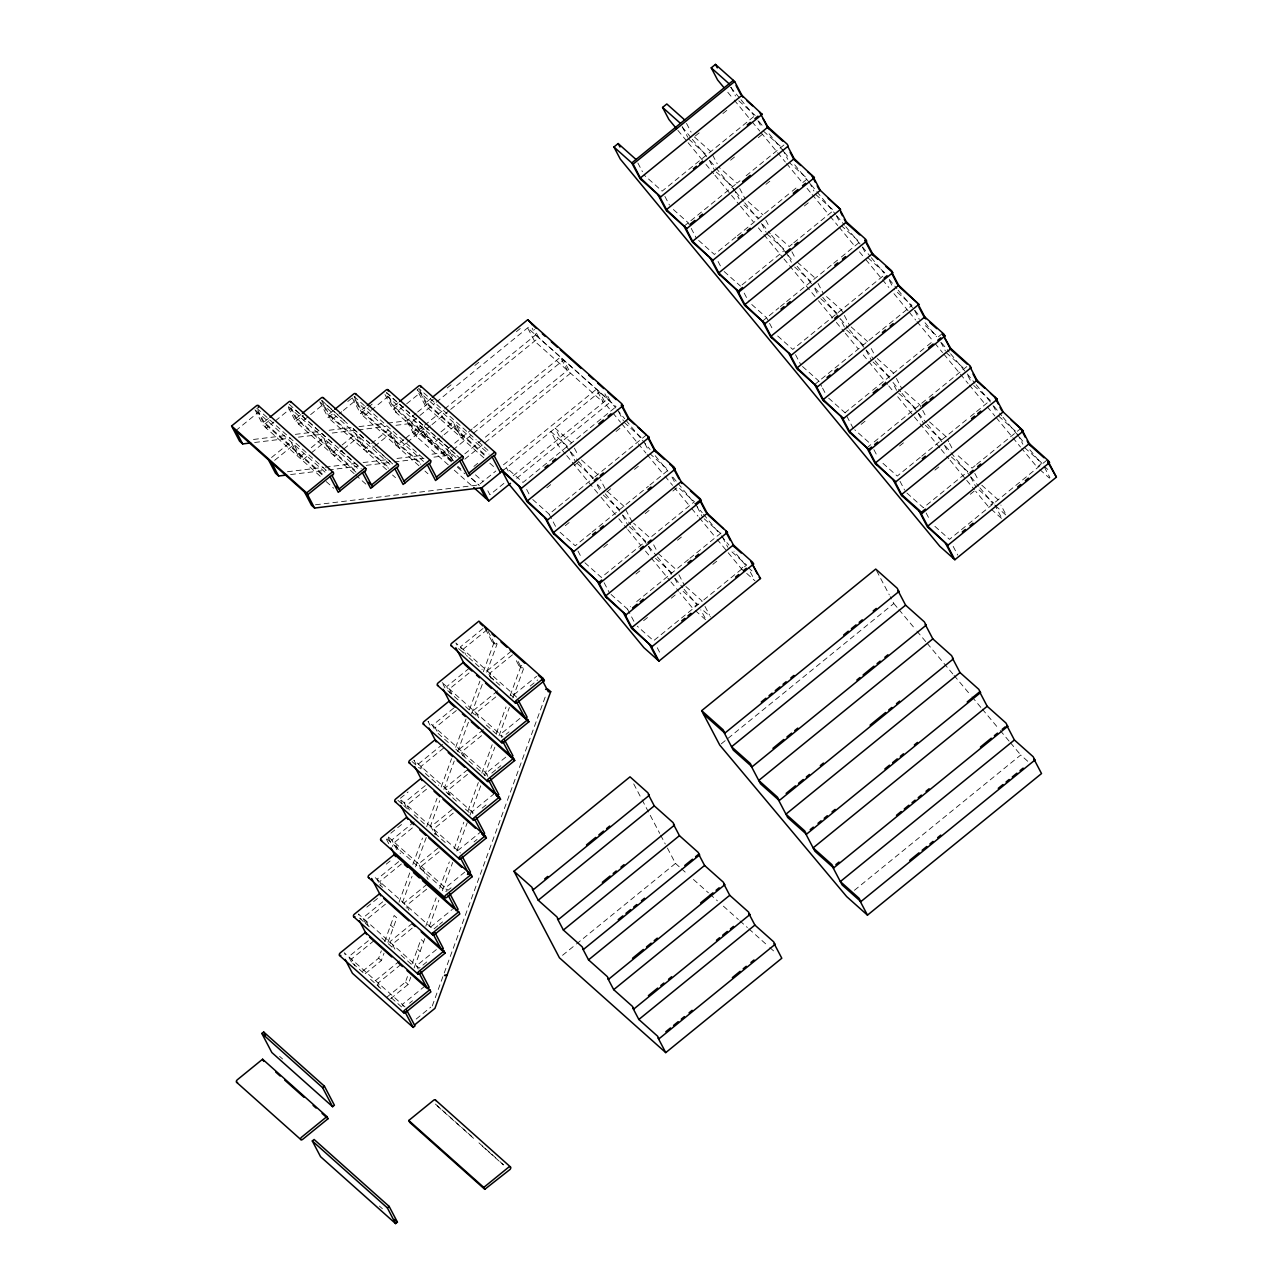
<?xml version="1.0" encoding="UTF-8"?>
<svg xmlns="http://www.w3.org/2000/svg" width="1288" height="1288" viewBox="0 0 1288 1288"><rect width="100%" height="100%" fill="white"/><g stroke="black" fill="none" stroke-linecap="round" stroke-linejoin="round"><path stroke-width="0.75" stroke-dasharray="5 3.75" d="M362.588 971.249L378.672 958.159L381.329 950.834M384.645 941.673L394.16 915.494L396.849 917.893L387.318 944.056M365.261 973.631L381.345 960.558L384.001 953.217M386.464 997.524L405.462 982.068L407.459 976.562M412.112 963.746L420.967 939.403L423.639 941.786M390.602 998.715L408.151 984.451L410.808 977.125M414.124 967.964L425.024 938.018M432.269 1005.96L442.895 976.642M399.006 902.276L410.067 872.04M412.836 864.473L422.512 838.021M426.666 826.687L437.034 798.335M441.172 787L451.557 758.648M455.694 747.314L466.063 718.978M469.524 709.527L479.893 681.175M483.354 671.724L494.415 641.488L492 641.537L485.334 628.85M402.371 902.775L412.047 876.323M415.509 866.872L426.57 836.637M430.031 827.186L439.707 800.734M443.861 789.383L454.229 761.047M457.691 751.596L468.751 721.361M471.521 713.794L482.581 683.574M486.719 672.223L497.104 643.887L494.415 641.488M425.797 926.169L436.181 897.833M439.627 888.382L449.319 861.93M454.149 848.695L463.825 822.243M467.979 810.893L478.347 782.557M481.809 773.106L492.177 744.754M496.331 733.419L506.007 706.967M510.161 695.633L521.221 665.397L518.806 665.429L516.311 660.68M429.178 926.668L438.854 900.215M442.315 890.765L452.684 862.429M456.838 851.078L467.206 822.742M469.975 815.175L481.036 784.939M484.481 775.489L494.866 747.153M499.003 735.818L509.372 707.466M512.833 698.016L523.894 667.78L521.221 665.397M444.231 972.971L545.951 694.957M235.72 430.675L258.083 412.482L266.342 428.212L273.893 422.061M268.451 418.439L264.024 422.045L324.061 475.578M320.213 476.238L263.203 425.426L270.995 419.099M275.407 420.838L290.508 408.538L298.768 424.267L322.95 404.609L331.193 420.323L341.771 411.725M300.877 414.495L296.449 418.101L356.486 471.633M354.136 473.63L295.644 421.482L303.421 415.155M271.526 457.53L290.911 441.768L299.17 457.481L305.208 452.571M333.318 410.55L328.891 414.156L387.414 466.353M274.666 460.315L294.034 444.553L302.294 460.267L309.844 454.133M386.561 469.685L328.07 417.537L334.365 412.434M347.776 401.518L352.252 397.879L424.171 462.006M355.214 396.141L354.313 396.881L362.314 412.128L420.854 464.324M343.284 410.502L355.375 400.665L363.635 416.394L369.672 411.468M311.261 447.661L323.352 437.823L331.596 453.537L340.66 446.163M695.23 136.045L699.851 132.294M722.922 113.521L727.543 109.77M365.744 406.622L361.316 410.212L421.353 463.744M311.358 452.893L326.476 440.609L334.735 456.338L342.286 450.188M418.986 465.757L360.511 413.593L366.79 408.489M368.288 407.266L372.747 403.627M371.186 410.244L387.801 396.72L396.06 412.45L405.124 405.076M342.173 444.94L355.778 433.879L364.037 449.609L370.075 444.682M398.169 402.677L393.742 406.284L453.779 459.816M343.799 448.965L358.901 436.664L367.161 452.394L373.198 447.483M451.428 461.812L392.937 409.665L399.216 404.545M483.853 457.868L425.362 405.72L417.119 389.99L418.922 388.525L476.206 439.852M753.689 116.677L662.145 191.139L644.274 175.216M406.638 403.836L420.242 392.776L428.501 408.505M371.588 443.458L388.203 429.934L396.463 445.664L404.013 439.514M430.788 398.588L426.183 402.339L486.22 455.871M374.711 446.244L391.327 432.72L399.586 448.449L405.639 443.539M416.088 413.271L406.799 420.822L386.899 423.237M417.634 412.015L433.332 399.232M447.178 387.978L451.798 384.227M474.87 365.454L479.49 361.703M516.408 331.66L521.028 327.909M730.586 160.195L735.207 156.444M758.278 137.671L762.899 133.92M395.996 425.298L409.938 423.607L418.455 416.668M419.888 415.493L434.684 403.466M436.23 402.21L531.847 324.431M405.527 438.29L420.645 426.006L428.888 441.72L434.941 436.809M448.288 464.855L413.77 434.072L423.028 426.537M424.557 425.281L443.088 410.212M444.634 408.956L535.679 334.896L532.202 328.279M407.153 442.299L423.768 428.791L432.027 444.505L442.605 435.908M430.45 425.829L416.893 436.857L409.938 423.607M431.995 424.573L449.093 410.663M450.655 409.391L538.803 337.698L534.456 329.406M684.041 226.237L735.512 184.377M739.988 180.739L736.929 183.218L719.058 167.295M746.122 175.748L785.583 143.644M440.979 431.883L453.07 422.061L461.329 437.775M444.102 434.684L456.194 424.847L464.453 440.577M765.941 184.345L770.562 180.594M472.165 428.968L442.766 452.877L428.824 454.567M473.71 427.697L560.441 357.162L567.396 370.413L483.483 438.677M452.99 449.898L563.581 359.948L570.536 373.198L464.855 459.156M464.823 453.843L481.921 439.933M735.834 237.008L714.389 254.461L698.016 239.858M737.38 235.768L790.623 192.459M792.152 191.204L796.741 187.468M802.875 182.477L807.463 178.742L789.608 162.819M473.92 466.417L478.46 462.73M804.372 205.983L808.993 202.232M315.447 504.783L478.717 484.948L495.848 471.006M503.479 464.807L596.408 389.218L603.364 402.468L534.568 341.127L527.613 327.877L616.067 406.75M502.223 471.166L599.532 392.003L606.487 405.269L611.575 411.419M742.049 284.873L783.41 251.224M792.233 244.044L789.174 246.539L772.8 231.937M793.762 242.804L832.064 211.651M503.898 483.386L489.907 494.753L486.429 488.136M513.22 475.787L607.598 399.038L603.251 390.747M516.681 478.315L610.721 401.824L606.374 393.532M614.521 407.99L522.976 482.453L506.458 467.721L508.197 471.038M546.804 487.798L551.425 484.046M574.496 465.274L579.117 461.523M616.034 431.48L620.655 427.729M762.416 321.211L778.902 307.8M780.431 306.56L785.02 302.825M786.549 301.569L832.145 264.491M833.674 263.251L839.808 258.26M841.338 257.02L859.724 242.064L841.853 226.124M555.531 526.341L549.107 514.121L593.527 477.977L577.153 463.374M594.943 476.834L646.415 434.958M565.239 525.713L569.86 521.962M606.777 491.936L611.398 488.168M634.469 469.396L639.09 465.644M882.779 276.212L792.764 349.434L776.39 334.832M590.548 533.312L575.237 545.774L558.847 531.171M592.077 532.073L648.395 486.252M649.925 485.013L668.311 470.056L650.44 454.133M483 628.496L460.331 646.93L463.036 652.082M487.186 629.655L463.02 649.329L465.709 654.465M603.669 547.368L608.29 543.6M645.208 513.574L649.828 509.823M672.899 491.05L677.52 487.299M814.66 384.532L911.968 305.369L894.097 289.446M469.331 668.182L446.662 686.617L450.076 693.089M468.993 673.028L449.351 689L451.895 693.862M511.304 651.164L487.138 670.839L491.646 679.404M512.479 654.787L489.81 673.221L493.417 680.08M453.65 708.126L432.494 725.337L434.201 728.573M456.338 710.525L435.183 727.72L438.58 734.208M635.95 574.013L640.571 570.262M677.488 540.219L682.109 536.468M497.651 690.851L473.469 710.509L476.013 715.371M853.268 428.469L845.009 412.74L871.058 391.568M872.588 390.312L925.831 347.003M927.36 345.748L931.965 342.012M942.317 333.592L938.083 337.037L923.206 323.755M495.783 696.921L476.141 712.908L478.701 717.754M442.509 744.4L418.326 764.058L420.886 768.92M443.668 748.022L421.015 766.457L423.559 771.319M513.944 694.731L536.597 676.297M530.221 686.053L537.772 679.919M633.905 621.315L627.481 609.079L630.54 606.6M636.674 601.609L674.719 570.664M688.388 559.539L676.136 569.505L658.265 553.582M689.917 558.3L723.373 531.075M483.467 729.572L459.301 749.23L462.698 755.718M400.375 798.254L408.119 791.959M861.141 424.348L865.761 420.596M481.615 735.641L461.973 751.629L464.533 756.491M425.314 785.583L404.158 802.794L406.718 807.64M426.489 789.206L406.847 805.177L409.391 810.039M519.917 718.43L500.275 734.418L501.966 737.654M643.614 620.687L648.218 616.936M671.306 598.163L675.91 594.412M712.844 564.369L717.464 560.618M505.975 734.337L508.985 731.89M467.802 769.532L445.133 787.966L448.53 794.438M390.844 833.191L401.695 824.384M866.905 447.838L871.139 444.408L854.749 429.79M874.198 441.913L927.44 398.588M928.986 397.348L968.447 365.245M467.447 774.378L447.805 790.349L450.365 795.211M414.173 821.841L391.81 840.034L396.913 849.758M412.369 827.878L394.482 842.433L400.439 853.767M505.749 757.151L486.107 773.138L487.798 776.374M717.062 539.253L741.212 568.523L745.446 565.078L733.999 551.216M703.779 599.918L746.67 565.029L730.296 550.427M491.807 773.074L496.331 769.387M497.844 768.147L500.871 765.7M452.12 809.476L430.965 826.687L435.215 834.785M899.571 445.986L904.192 442.235M386.239 864.151L390.876 860.368M453.279 813.098L433.637 829.07L437.051 835.558M398.717 861.624L377.03 879.253L380.427 885.741M401.389 864.006L379.702 881.636L382.262 886.498M494.592 793.424L471.939 811.859L473.63 815.095M482.163 808.107L488.216 803.181M437.984 848.164L418.6 863.942L422.85 872.04M366.822 907.138L377.658 898.332M920.244 457.369L897.253 476.061L880.879 461.458M921.773 456.129L968.882 417.795M970.428 416.539L975.016 412.804M976.545 411.564L990.327 400.343L972.472 384.42M439.176 851.77L421.289 866.325L428.083 879.285M382.761 901.793L362.862 917.974L366.259 924.462M385.45 904.176L365.534 920.373L368.094 925.235M481.937 830.921L457.755 850.579L459.462 853.831M474.048 841.917L477.059 839.454M934.927 470.136L939.548 466.385M427.069 884.26L403.836 903.146L406.38 908.008M426.65 889.171L406.509 905.545L409.069 910.407M368.336 940.723L348.694 956.71L352.155 963.295M374.035 940.659L351.366 959.093L354.828 965.678M464.791 872.073L445.406 887.835L447.113 891.071M451.074 887.802L448.079 890.217L387.334 836.057M412.627 923.19L389.668 941.882L392.212 946.744M975.096 465.644L972.038 468.14L955.664 453.537M976.626 464.404L1020.692 428.566M412.241 928.085L392.341 944.265L394.901 949.127M430.627 927.054L452.313 909.409M437.952 925.67L433.315 929.437L372.57 875.277M439.514 924.398L442.605 921.886M970.283 494.286L974.903 490.535M399.666 960.945L375.5 980.603L378.946 987.188M400.842 964.551L378.173 982.986L380.765 987.928M436.374 949.578L416.459 965.775L418.165 969.011M426.795 961.943L419.147 968.174L358.402 913.997L361.123 919.197M1046.806 460.219L949.498 539.366L933.124 524.763M721.296 743.836L893.808 603.509L890.201 596.618M424.959 986.061L402.291 1004.495L404.029 1007.796M409.504 1003.207L412.53 1000.744M416.185 1019.05L430.804 1007.152M562.534 955.31L574.915 945.247M576.461 943.975L675.476 863.427L666.202 845.765M854.443 890.282L1020.74 755.01L1028.162 761.643M253.494 439.45L287.337 435.328M295.306 434.362L319.199 431.464M329.148 430.256L351.061 427.584M359.014 426.618L384.903 423.478M254.622 442.476L290.46 438.113M298.43 437.147L322.322 434.249M332.272 433.042L356.164 430.144M358.161 429.902L386.046 426.505M287.449 471.746L323.304 467.399M325.284 467.158L355.15 463.519M363.119 462.553L389.008 459.414M396.962 458.448L420.854 455.55M290.589 474.548L326.428 470.184M328.408 469.943L358.273 466.32M366.243 465.354L392.132 462.199M394.128 461.957L423.994 458.335M433.943 457.127L445.889 455.662L450.124 452.233L453.601 458.85M492 641.537L494.673 643.919L497.104 643.887M518.806 665.429L521.479 667.828L523.894 667.78M738.845 100.834L755.219 115.437M763.478 131.151L781.349 147.09L787.773 159.326M815.723 194.472L833.594 210.411M867.967 257.793L885.838 273.716M946.342 352.751L964.213 368.69M694.425 136.963L710.799 151.565M688.71 139.072L706.565 155.011M998.586 416.072L1016.457 432.011L1022.881 444.231M716.321 172.061L732.695 186.663M1024.717 447.725L1042.588 463.664M748.151 201.604L763.043 214.887M1044.085 466.159L1049.575 471.054M743.933 205.05L758.825 218.316M1039.867 469.605L1049.462 478.17M767.068 234.046L784.939 249.985M797.433 262.269L815.288 278.192M794.68 267.035L811.07 281.637M826.526 296.578L841.418 309.861L849.678 325.574M820.81 298.687L837.184 313.29M851.159 326.911L867.549 341.513M863.314 344.959L845.443 329.02L839.937 318.538M877.289 358.563L893.663 373.166M873.055 362.009L889.428 376.611M904.9 391.552L919.793 404.818L926.217 417.054M915.559 408.264L897.688 392.341L893.099 383.599M929.534 421.884L945.907 436.487L948.66 441.72M925.299 425.314L941.689 439.916M951.43 456.982L967.803 471.585L923.383 507.714L905.512 491.791M673.383 209.525L688.275 222.792L696.534 238.522M981.778 485.19L998.152 499.792M979.041 489.955L993.934 503.238M995.447 505.733L1006.411 515.522L1000.905 505.041M991.213 509.179L1002.177 518.967L994.851 504.993M724.146 271.51L740.519 286.113M751.757 304.499L766.634 317.766L773.058 330.002M802.505 366.484L818.894 381.087L821.647 386.336M828.635 398.137L845.009 412.74M535.679 334.896L610.721 401.824L615.809 407.974M624.31 422.464L642.181 438.403M679.533 488.442L694.425 501.724L650.005 537.853L633.632 523.25M704.182 518.774L720.556 533.377L727.897 547.352M748.183 567.525L753.673 572.419M741.212 568.523L745.333 572.194M746.702 573.418L754.929 580.759M571.631 442.879L555.112 428.147L562.067 441.398L569.699 450.639M567.412 446.324L550.878 431.593L557.833 444.843L565.464 454.084M581.387 459.929L597.761 474.531M603.267 495.027L619.657 509.646M629.397 526.695L645.771 541.298L601.351 577.427L583.48 561.504M655.528 558.348L671.901 572.951M685.876 586.571L702.25 601.174L653.596 640.748L637.222 626.145M683.139 591.337L698.016 604.603M703.651 610.77L710.509 616.888M695.311 610.544L706.275 620.333L700.769 609.852M477.703 441.188L489.714 451.895M417.119 389.99L489.021 454.117M484.208 455.099L427.181 404.239L419.18 388.992M532.733 499.503L549.107 514.121M489.826 463.197L494.302 467.19M386.497 392.454L443.523 443.314M445.02 444.65L457.031 455.356M422.77 425.056L386.738 392.937L394.756 408.183L453.279 460.38M424.267 426.392L460.283 458.512M611.092 594.476L627.481 609.079M456.033 457.498L384.677 393.935L392.937 409.665M475.481 474.837L482.952 481.503M451.025 460.09L421.128 433.412L414.156 420.162M471.971 478.75L479.442 485.415M451.798 460.943L406.799 420.822L413.77 434.072M457.787 466.272L460.782 468.945M471.247 478.283L478.717 484.948M457.385 467.142L464.855 473.791M454.278 470.201L472.229 486.204M354.055 396.398L424.847 459.784M424.959 471.07L427.938 473.743M321.63 400.343L326.138 404.352M327.635 405.688L347.148 423.092M353.154 428.453L371.153 444.505M372.667 445.841L378.672 451.203M380.169 452.539L392.18 463.245M329.39 407.507L321.887 400.81L329.889 416.072L388.429 468.252M330.887 408.843L347.39 423.575M353.395 428.92L369.914 443.652M375.919 448.997L395.432 466.401M320.857 402.742L391.729 465.95M392.534 475.014L395.513 477.671M289.204 404.287L361.236 468.526M295.451 410.115L334.478 444.907M340.483 450.269L359.996 467.657M288.432 406.686L357.806 468.558M355.987 472.197L297.447 420.001L290.331 406.428M355.617 474.966L366.066 484.272M256.763 408.216L327.555 471.601M255.99 410.631L326.878 473.823M322.064 474.805L265.022 423.945L257.89 410.373M326.17 481.567L333.64 488.216M516.617 697.114L455.871 642.954L459.365 649.619M459.977 649.716L467.383 656.317M468.864 657.637L482.211 669.535M489.617 676.136L499.986 685.377M510.354 694.635L513.316 697.275M675.476 863.427L679.967 867.436M681.465 868.772L687.454 874.117M693.443 879.463L708.416 892.809M709.913 894.146L717.4 900.827M723.389 906.156L738.378 919.519M739.876 920.84L747.362 927.521M748.859 928.857L768.324 946.213M769.822 947.549L775.811 952.895M442.203 682.624L502.948 736.8M447.789 690.706L458.174 699.964M465.58 706.565L474.467 714.486M486.317 725.064L496.685 734.305M487.299 774.201L428.035 721.361L430.756 726.545M438.065 733.403L448.449 742.645M455.855 749.246L475.111 766.424M476.592 767.745L485.479 775.682M473.131 812.921L413.867 760.081L417.505 767.004M412.047 761.546L419.453 768.163M425.378 773.444L438.725 785.342M446.131 791.943L456.499 801.184M465.387 809.122L471.311 814.402M401.18 800.122L460.444 852.978M397.879 800.283L402.323 804.243M403.804 805.564L408.248 809.524M414.173 814.805L426.038 825.383M434.925 833.304L446.775 843.881M387.012 838.842L446.276 891.699M379.638 884.679L382.6 887.319M390.618 925.17L393.307 927.569M417.425 949.063L420.097 951.478M359.545 918.119L363.989 922.079M365.47 923.399L371.395 928.68M381.763 937.938L393.629 948.499M401.035 955.1L411.403 964.358M378.672 958.159L381.345 960.558M405.462 982.068L408.151 984.451M404.979 1006.894L344.218 952.718L346.955 957.918M352.783 963.44L364.633 974.018M370.558 979.299L382.423 989.876M391.311 997.798L403.16 1008.359M435.425 1104.074L453.424 1120.125M454.922 1121.462L472.938 1137.529M478.943 1142.875L498.456 1160.279M499.953 1161.615L504.461 1165.64M437.163 1105.877L476.19 1140.685M482.195 1146.03L503.206 1164.771M279.593 1056.337L282.555 1058.977M379.397 1206.067L382.407 1208.74M893.808 603.509L897.655 608.097M898.944 609.626L915.607 629.526M916.895 631.056L925.863 641.762M927.151 643.292L952.798 673.914M954.07 675.443L970.733 695.327M972.021 696.856L981.005 707.579M982.277 709.108L998.941 729.008M1000.229 730.538L1009.212 741.244M1010.484 742.774L1020.74 755.01M730.747 87.31L739.698 98.162M740.97 99.707L753.754 115.195M758.874 121.394L762.705 126.047M769.097 133.791L783.152 150.825M784.44 152.37L788.272 157.023M794.664 164.767L809.991 183.347M811.279 184.892L835.558 214.323M836.846 215.885L844.509 225.175M845.781 226.72L870.076 256.151M871.348 257.697L884.132 273.185M889.251 279.383L896.915 288.673M898.187 290.235L913.53 308.814M914.802 310.36L919.922 316.558M925.042 322.757L936.537 336.699M941.657 342.898L949.32 352.188M950.592 353.733L974.887 383.164M976.159 384.709L992.774 404.851M994.062 406.396L1001.726 415.702M1002.998 417.248L1018.341 435.827M1019.613 437.373L1023.461 442.026M1029.853 449.77L1041.348 463.712L1037.114 467.158L1021.787 448.562M727.801 92.301L732.904 98.5M734.192 100.045L750.807 120.187M752.079 121.732L759.759 131.038M761.031 132.583L776.374 151.163M777.646 152.708L785.31 162.014M786.598 163.56L801.925 182.139M807.045 188.338L810.876 192.991M812.164 194.536L828.78 214.677M830.052 216.223L837.715 225.513M839.003 227.058L854.33 245.654M859.45 251.852L864.57 258.051M865.842 259.596L881.185 278.176M882.457 279.738L888.849 287.482M893.969 293.664L908.024 310.714M909.296 312.26L915.688 320.004M916.976 321.549L933.591 341.69M934.863 343.236L942.526 352.526M943.814 354.087L959.141 372.667M960.429 374.212L968.093 383.518M969.381 385.064L985.996 405.189M987.268 406.75L994.932 416.04M996.22 417.586L1011.547 436.181M1012.835 437.727L1020.499 447.017M682.093 126.884L691.044 137.736M692.316 139.281L708.931 159.422M710.219 160.968L734.498 190.399M735.786 191.944L743.45 201.234M744.722 202.796L757.505 218.284M762.625 224.482L770.288 233.772M771.576 235.318L786.904 253.913M788.192 255.459L792.023 260.096M797.127 266.294L813.742 286.435M815.03 287.981L821.422 295.725M822.694 297.27L839.309 317.412M840.597 318.957L848.261 328.263M849.533 329.809L873.828 359.239M875.099 360.785L891.715 380.926M893.003 382.472L900.666 391.761M901.938 393.307L917.281 411.902M918.553 413.448L926.233 422.738M927.505 424.299L944.12 444.424M945.408 445.97L969.687 475.401M970.959 476.963L978.639 486.252M979.91 487.798L992.694 503.286L988.46 506.731L975.676 491.243M677.858 130.33L686.81 141.181M688.098 142.727L704.713 162.868M705.985 164.413L713.649 173.703M714.937 175.249L730.264 193.844M731.552 195.39L739.215 204.679M740.503 206.225L753.271 221.729M758.391 227.912L782.669 257.342M783.957 258.904L817.188 299.17M818.46 300.716L835.075 320.857M836.363 322.403L844.026 331.692M845.314 333.254L858.098 348.742M863.202 354.925L887.48 384.355M888.768 385.917L892.6 390.554M897.72 396.752L939.886 447.87M941.174 449.415L948.837 458.705M950.125 460.267L965.453 478.846M966.741 480.392L974.404 489.698M617.081 409.52L624.696 418.761M625.968 420.307L641.231 438.789M642.487 440.319L650.118 449.56M655.206 455.727L667.909 471.134M672.996 477.285L676.812 481.905M678.084 483.451L693.33 501.934M694.602 503.479L702.234 512.721M703.506 514.25L720.024 534.279M721.296 535.824L728.928 545.066M612.846 412.965L620.478 422.206M621.734 423.752L636.996 442.235M638.268 443.764L645.884 453.006M647.156 454.551L663.69 474.58M664.962 476.109L672.577 485.351M673.849 486.896L690.368 506.909M691.64 508.454L697.999 516.15M699.271 517.696L715.79 537.724M570.97 452.185L577.314 459.88M578.586 461.426L592.577 478.363M597.648 484.529L604.008 492.225M605.279 493.771L621.798 513.783M623.07 515.329L630.701 524.57M631.973 526.116L656.123 555.37M657.395 556.915L673.914 576.944M675.186 578.473L682.817 587.714M684.073 589.26L696.792 604.652L692.558 608.097L679.855 592.705M566.736 455.614L599.773 495.671M601.045 497.2L617.564 517.229M618.836 518.774L626.467 528.016M627.739 529.545L640.442 544.953M645.529 551.119L669.68 580.373M670.951 581.918L678.583 591.16M1044.423 467.158L1049.913 477.639M993.08 405.591L996.751 412.579M967.884 375.677L970.637 380.926M940.836 342.27L945.424 351.012M914.721 310.617L919.31 319.36M889.509 280.704L892.262 285.952M862.477 247.296L866.132 254.283M974.791 473.388L978.461 480.376M836.347 215.643L840.018 222.631M970.556 476.818L976.063 487.299M949.578 443.475L952.331 448.707M809.299 182.236L813.887 190.978M944.426 445.165L948.097 452.152M918.312 413.512L923.818 423.994M896.416 378.414L901.922 388.896M757.972 120.67L761.643 127.657M871.203 348.501L875.792 357.243M730.94 87.262L735.529 96.004M866.067 350.191L871.574 360.672M818.041 283.441L823.547 293.922M953.168 546.37L957.757 555.096M814.741 288.625L817.478 293.873M791.927 251.772L795.598 258.775M926.136 512.962L929.807 519.95M785.857 251.724L791.363 262.205M765.797 220.119L769.467 227.107M900.006 481.293L904.595 490.036M761.562 223.565L766.151 232.307M739.682 188.467L745.189 198.948M873.892 449.641L877.563 456.628M733.613 188.418L739.119 198.899M712.634 155.059L717.223 163.801M709.318 160.243L714.824 170.724M686.52 123.407L691.093 132.133M822.565 388.074L826.22 395.062M682.286 126.852L687.792 137.333M795.517 354.667L801.023 365.148M744.19 293.101L748.779 301.843M718.06 261.448L720.813 266.68M876.645 570.793L889.3 594.895M664.898 196.388L669.486 205.114M637.866 162.98L642.438 171.723M750.341 572.017L754.011 579.004M697.178 506.957L702.685 517.438M671.982 477.043L674.735 482.292M644.934 443.652L648.605 450.639M618.804 411.983L623.392 420.725M705.003 606.407L709.591 615.149M678.889 574.754L684.379 585.235M674.654 578.199L678.325 585.187M653.676 544.84L656.429 550.089M648.524 546.531L652.195 553.518M632.134 521.914L623.891 506.2L606.02 490.261L600.514 479.78M622.41 514.878L627.916 525.359M597.197 484.964L599.95 490.213M574.384 448.127L578.054 455.115M570.165 451.557L575.656 462.054M657.266 647.735L660.937 654.723M604.104 582.675L609.61 593.156M577.974 551.006L581.645 558.01M526.647 489.44L529.4 494.689M633.728 783.909L641.15 798.045M642.084 799.816L659.714 833.384M660.631 835.155L665.268 843.994M447 449.448L453.086 461.04M518.146 661.485L521.479 667.828M488.023 631.249L494.673 643.919M352.252 397.879L360.511 413.593M319.81 401.808L328.07 417.537M443.104 684.363L444.924 687.824M288.303 407.507L295.644 421.482M254.96 409.697L263.203 425.426M400.6 800.54L402.42 804.002M388.252 837.78L392.792 846.458M386.432 839.261L389.169 844.461"/><path stroke-width="1.5" d="M520.336 487.572L521.431 488.313L501.225 469.251M546.466 519.225L547.561 519.966L527.339 500.919L628.882 418.326L649.088 437.373L648.009 436.632M573.675 551.634L553.47 532.572L655.012 449.979L674.123 467.158L675.218 469.041L573.675 551.634L572.596 550.878M521.431 488.313L622.973 405.72L621.879 403.836L527.71 319.746L432.333 397.332M599.806 583.287L579.6 564.225L681.127 481.632L700.253 498.81L701.332 500.694L599.806 583.287L598.711 582.546L601.786 580.035M659.504 196.259L660.615 196.887L640.394 177.937L741.92 95.344L762.142 114.294L761.047 113.666M624.841 614.199L625.936 614.827L605.714 595.877L707.257 513.284L727.479 532.234L726.368 531.606M686.713 228.652L666.508 209.59L768.051 126.997L787.177 144.175L788.256 146.059L686.713 228.652L685.635 227.912M652.05 646.592L631.845 627.546L733.371 544.953L752.498 562.131L753.593 563.999L652.05 646.592L650.955 645.851M711.749 259.564L712.844 260.305L692.638 241.258L794.181 158.666L814.402 177.615L813.292 176.971M762.126 114.407L660.599 197M737.879 291.233L738.958 291.974L718.752 272.911L820.295 190.318L813.034 176.504L807.576 171.626M727.462 532.346L625.92 614.94M765.088 323.626L744.883 304.564L846.425 221.971L865.536 239.149L866.631 241.033L765.088 323.626L763.993 322.886M814.386 177.712L712.844 260.305M791.218 355.279L771.013 336.232L872.54 253.639L891.666 270.802L892.745 272.686L791.218 355.279L790.124 354.538M738.958 291.974L840.5 209.381L820.295 190.318M816.254 386.207L817.349 386.835L797.127 367.885L898.67 285.292L891.409 271.478L885.935 266.6M843.463 418.6L823.257 399.538L924.784 316.945L943.911 334.123L944.99 336.007L843.463 418.6L842.368 417.859M869.577 450.253L849.372 431.206L950.914 348.613L970.041 365.776L971.12 367.66L869.577 450.253L868.498 449.512L871.574 447.017M817.333 386.947L918.875 304.354L898.67 285.292M894.613 481.165L895.707 481.921L875.502 462.859L977.045 380.266L997.25 399.312L996.155 398.572M925.364 509.082L920.743 512.833L921.612 513.558L920.163 511.046L901.616 494.512L1003.159 411.918L995.898 398.105L990.44 393.226M947.952 545.226L927.746 526.164L1029.289 443.571L1048.4 460.75L1049.495 462.634L947.952 545.226L946.857 544.486M921.822 513.574L1023.364 430.981L1003.159 411.918M545.597 689.338L548.028 689.289L550.701 691.688L434.941 1008.359L414.478 1025.006M250.645 442.959L242.675 443.925L239.552 441.14L231.599 425.974L256.682 405.575A2.029 1.336 -48.3 0 1 258.212 407.604M269.933 417.231L289.108 401.631A2.029 1.336 -48.3 0 1 291.072 402.5M1048.158 461.41L1056.401 477.14L954.875 559.733L939.805 546.305L620.269 159.068L613.925 146.993L618.159 143.548L636.031 159.487M676.586 128.784L668.923 119.494L662.579 107.419L666.814 103.974L684.685 119.913M723.969 87.665L717.577 79.92L711.234 67.845L715.468 64.4L734.675 81.53L742.935 97.26M302.358 413.303L321.533 397.702A2.029 1.336 -48.3 0 1 323.497 398.556M733.339 80.339L631.796 162.932L640.056 178.646L659.263 195.776L667.506 211.506M641.392 179.853L633.133 164.123L734.675 81.53M334.783 409.359L353.975 393.758A2.029 1.336 -48.3 0 1 355.923 394.627M367.225 405.414L386.4 389.813A2.029 1.336 -48.3 0 1 388.3 391.069M399.65 401.47L418.825 385.869A2.029 1.336 -48.3 0 1 420.725 387.125M693.346 168.728L696.438 166.216M699.513 163.721L702.588 161.209M747.201 124.92L750.276 122.424M754.897 118.673L757.972 116.162M503.447 470.168L481.857 487.733L314.594 508.052L306.641 492.901L331.724 472.503A2.029 1.336 -48.3 0 1 332.964 474.886L332.062 475.61M364.488 471.682L365.406 470.941A2.029 1.336 -48.3 0 0 364.15 468.558L339.066 488.957L336.071 486.284M690.239 224.16L694.86 220.409M699.481 216.642L702.556 214.146M742.548 181.608L750.244 175.345M396.929 467.737L397.831 466.997A2.029 1.336 -48.3 0 0 396.575 464.614L371.491 485.013L368.497 482.34M403.933 481.084L429.017 460.669A2.029 1.336 -48.3 0 1 430.256 463.052L429.355 463.793M436.358 477.14L461.442 456.741A2.029 1.336 -48.3 0 1 462.698 459.124L461.78 459.848M737.911 238.296L742.516 234.545M747.137 230.793L750.212 228.282M793.295 193.248L797.9 189.497M802.521 185.73L805.596 183.234M468.8 473.195L493.868 452.796A2.029 1.336 -48.3 0 1 495.123 455.179L494.222 455.92M739.409 289.977L742.5 287.466M785.567 252.432L790.188 248.681M794.793 244.929L797.884 242.418M473.71 487.524L488.812 500.984L510.483 483.354M544.953 467.544L548.028 465.049M552.649 461.297L555.724 458.786M598.807 423.752L603.412 420.001M608.033 416.233L611.108 413.738M780.931 309.12L784.006 306.608M787.081 304.113L790.156 301.617M834.769 265.312L837.844 262.816M842.465 259.065L845.54 256.553M594.154 480.44L597.23 477.929M600.305 475.433L603.396 472.921M547.561 519.966L649.088 437.373M834.737 318.249L837.812 315.753M883.971 278.208L887.046 275.696M592.593 534.617L595.668 532.121M600.289 528.354L603.364 525.858M647.977 489.569L651.052 487.057M827.025 377.432L830.1 374.937M834.705 371.186L837.78 368.674M882.409 332.385L885.484 329.889M890.089 326.138L893.164 323.626M640.249 548.752L643.324 546.257M647.945 542.49L651.02 539.994M695.633 503.705L698.708 501.193M873.135 392.824L877.756 389.073M882.377 385.321L885.452 382.81M928.519 347.776L933.14 344.025M937.761 340.274L940.836 337.762M543.246 678.502L516.037 700.624A1.787 1.175 -48.3 0 0 515.248 702.797A1.787 1.175 -48.3 0 0 517.164 702.765L544.373 680.644L543.246 678.502L478.911 621.138L451.718 643.259A1.787 1.175 -48.3 0 0 451.718 645.884M632.521 607.936L637.141 604.185M640.216 601.689L643.292 599.178M687.905 562.888L690.996 560.393M695.601 556.641L698.676 554.13M527.758 719.654L502.368 740.294A1.787 1.175 -48.3 0 0 501.579 742.484A1.787 1.175 -48.3 0 0 503.495 742.452L528.885 721.795L527.758 719.654L463.439 662.29L438.049 682.946A1.787 1.175 -48.3 0 0 438.419 685.49M874.649 444.505L877.724 442.009M922.337 405.72L926.958 401.953M930.033 399.457L933.108 396.962M681.722 620.832L684.814 618.321M687.889 615.825L690.964 613.313M735.577 577.024L738.652 574.529M743.273 570.777L746.348 568.266M513.59 758.374L488.2 779.031A1.787 1.175 -48.3 0 0 487.411 781.204A1.787 1.175 -48.3 0 0 489.327 781.172L514.717 760.516L513.59 758.374L449.271 701.026L423.881 721.666A1.787 1.175 -48.3 0 0 424.251 724.226M459.719 460.846L467.979 476.576L493.964 455.437L509.179 484.417L643.903 647.671L658.973 661.098L760.5 578.505L750.904 561.6M499.422 797.095L474.032 817.751A1.787 1.175 -48.3 0 0 473.243 819.925A1.787 1.175 -48.3 0 0 475.159 819.893L500.549 799.252L499.422 797.095L435.103 739.747L409.713 760.387A1.787 1.175 -48.3 0 0 410.083 762.947M922.305 458.641L925.38 456.145M971.538 418.6L974.614 416.105M977.689 413.593L980.764 411.097M895.707 481.921L997.25 399.312M485.254 835.832L459.864 856.472A1.787 1.175 -48.3 0 0 459.075 858.661A1.787 1.175 -48.3 0 0 460.991 858.613L486.381 837.973L485.254 835.832L420.935 778.467L395.545 799.124A1.787 1.175 -48.3 0 0 395.915 801.667M261.85 1033.475L263.67 1031.994L324.415 1086.17L334.413 1105.233L332.61 1106.698L271.849 1052.538L261.85 1033.475L322.596 1087.652L332.61 1106.698M467.464 874.455L470.442 872.04L462.151 856.214M471.086 874.552L445.696 895.208A1.787 1.175 -48.3 0 0 444.907 897.382A1.787 1.175 -48.3 0 0 446.823 897.35L472.213 876.693L471.086 874.552L406.767 817.188L381.377 837.844A1.787 1.175 -48.3 0 0 381.747 840.388M969.977 472.776L973.052 470.281M977.656 466.53L980.748 464.018M326.911 1116.583L301.521 1137.24A1.787 1.175 -48.3 0 0 300.732 1139.413A1.787 1.175 -48.3 0 0 302.648 1139.381L328.038 1118.725L326.911 1116.583L262.591 1059.219L237.201 1079.875A1.787 1.175 -48.3 0 0 237.572 1082.435M832.756 867.13L842.094 884.904L860.851 901.632L1034.908 760.049L1034.023 759.26L1041.525 773.557L867.468 915.14L846.683 896.609L719.751 745.092L701.67 710.67L875.727 569.071L897.173 588.197L898.927 591.53L724.854 733.114L703.425 714.003M458.721 911.807L433.348 932.448A1.787 1.175 -48.3 0 0 432.543 934.621A1.787 1.175 -48.3 0 0 434.475 934.589L459.848 913.949L458.721 911.807L394.402 854.443L369.012 875.099A1.787 1.175 -48.3 0 0 369.012 877.708M665.751 1052.618L658.088 1038.015L658.973 1038.82L775.022 944.426L774.12 943.621L781.8 958.24L665.751 1052.618L559.443 957.821L513.976 871.235L630.025 776.841L647.88 792.78L649.249 795.372L533.216 889.767L532.314 888.978L538.239 900.248L556.996 916.976L558.364 919.584L674.413 825.189L673.044 822.581L654.272 805.853L648.363 794.583L649.249 795.372M441.51 949.981L443.314 948.499L435.022 932.689M443.958 951.011L418.568 971.667A1.787 1.175 -48.3 0 0 417.779 973.841A1.787 1.175 -48.3 0 0 419.695 973.809L445.084 953.168L443.958 951.011L379.638 893.663L354.248 914.303A1.787 1.175 -48.3 0 0 355.005 916.702M962.249 531.976L965.324 529.465M969.945 525.713L973.02 523.218M1017.633 486.928L1020.708 484.417M1025.329 480.666L1028.404 478.154M761.272 701.976L765.925 698.193M769.033 695.665L772.14 693.137M775.247 690.61L779.916 686.81M783.024 684.282L786.131 681.755M790.8 677.955L793.907 675.427M843.64 634.984L848.293 631.184M851.4 628.657L856.069 624.857M859.177 622.329L862.284 619.802M873.167 610.963L876.275 608.435M544.695 878.899L547.786 876.387M586.475 844.928L595.748 837.377M598.856 834.849L603.492 831.082M606.584 828.57L609.675 826.043M427.342 988.701L429.146 987.22L420.854 971.41M538.239 900.248L654.272 805.853M429.79 989.748L404.4 1010.388A1.787 1.175 -48.3 0 0 403.611 1012.577A1.787 1.175 -48.3 0 0 405.527 1012.529L430.916 991.889L429.79 989.748L365.47 932.383L340.08 953.04A1.787 1.175 -48.3 0 0 340.837 955.422M905.609 605.167L731.552 746.766L750.308 763.494L752.063 766.827L926.12 625.227L924.365 621.895L905.609 605.167L898.026 590.725L898.927 591.53M322.596 1087.652L324.415 1086.17M345.136 959.399L352.413 973.261L413.174 1027.421L414.978 1025.956L406.702 1010.178M602.333 882.28L610.077 875.985M613.169 873.473L616.26 870.962M620.913 867.178L624.004 864.667M772.929 748.328L783.796 739.473M786.904 736.945L791.573 733.162M794.68 730.634L797.787 728.106M856.842 680.064L859.949 677.536M863.057 675.009L873.94 666.154M877.048 663.626L880.155 661.098M884.824 657.299L887.931 654.771M679.436 835.67L698.193 852.398L699.561 854.99L583.512 949.385L582.144 946.793L563.387 930.049L679.436 835.67L673.511 824.384L674.413 825.189M312.292 1140.959L314.111 1139.477L389.153 1206.405L397.412 1222.119L395.593 1223.6L320.551 1156.688L312.292 1140.959L387.334 1207.87L395.593 1223.6M932.818 638.88L758.745 780.464L777.501 797.192L779.256 800.524L953.313 658.941L951.574 655.608L932.818 638.88L925.235 624.439L926.12 625.227M618.208 919.648L622.845 915.865M625.952 913.353L630.589 909.57M633.68 907.058L636.771 904.546M641.424 900.763L644.515 898.251M684.733 865.52L692.477 859.225M695.568 856.713L698.659 854.202L699.561 854.99M786.131 793.408L795.453 785.825M798.56 783.297L803.229 779.498M806.336 776.97L809.444 774.442M820.327 765.603L823.435 763.06M870.06 725.144L885.597 712.506M888.704 709.978L891.811 707.45M896.48 703.651L899.588 701.123M704.584 865.472L723.341 882.2L724.709 884.808L608.677 979.202L607.308 976.594L588.536 959.866L704.584 865.472L698.659 854.202M484.787 1189.307L483.789 1187.407L508.873 1167.009A2.029 1.336 -48.3 0 1 510.112 1169.391L484.787 1189.307L409.745 1122.395L408.747 1120.496L433.815 1100.081A2.029 1.336 -48.3 0 1 435.763 1100.596M960.011 672.577L785.938 814.161L804.71 830.905L806.449 834.238L980.522 692.638L978.767 689.305L960.011 672.577L952.428 658.136L953.313 658.941M632.537 958.256L643.356 949.449M646.463 946.938L651.1 943.154M654.191 940.643L657.283 938.131M700.608 902.888L712.989 892.809M716.08 890.298L719.171 887.786M729.733 895.289L748.505 912.017L749.858 914.609L633.825 1009.003L632.456 1006.395L613.7 989.667L729.733 895.289L723.824 884.003L724.709 884.808M810.216 829.633L813.34 827.105M817.993 823.322L821.1 820.794M824.207 818.266L827.315 815.739M831.984 811.939L835.091 809.411M884.824 768.952L889.493 765.169M892.6 762.641L897.253 758.841M900.36 756.314L903.468 753.786M914.351 744.947L917.459 742.419M967.191 701.96L979.621 691.849L980.522 692.638M987.204 706.291L813.147 847.874L831.903 864.602L833.658 867.935L1007.715 726.351L1005.96 723.019L987.204 706.291L979.621 691.849M387.334 1207.87L389.153 1206.405M648.395 995.624L657.685 988.073M660.776 985.562L663.867 983.034M668.52 979.266L671.611 976.739M716.482 940.24L719.573 937.728M722.665 935.217L727.317 931.433M730.409 928.922L733.5 926.394M658.973 1038.82L657.605 1036.212L638.848 1019.484L754.897 925.09L748.972 913.82L749.858 914.609M835.864 864.602L838.971 862.075M896.48 815.304L901.149 811.521M904.257 808.993L908.909 805.193M912.017 802.666L915.124 800.138M918.231 797.61L921.339 795.082M926.008 791.283L929.115 788.755M980.41 747.04L991.277 738.185M994.384 735.657L997.492 733.13M1002.161 729.346L1005.268 726.818M1007.715 726.351L1006.83 725.547L1014.397 739.988L840.34 881.572L859.096 898.3L860.851 901.632M665.816 1031.72L670.452 1027.953M673.56 1025.425L678.196 1021.658M681.288 1019.13L684.379 1016.618M689.032 1012.851L692.123 1010.323M732.357 977.608L740.085 971.313M743.176 968.801L746.267 966.274M750.92 962.506L754.011 959.979M909.682 860.384L919.02 852.801M922.128 850.273L926.78 846.49M929.888 843.962L932.995 841.418M937.664 837.635L940.771 835.107M998.28 788.337L1002.933 784.537M1006.041 782.009L1009.148 779.481M1012.271 776.954L1016.924 773.154M1020.032 770.626L1023.139 768.099M840.5 209.381L839.422 208.64M866.55 241.065L865.536 240.293M892.665 272.718L891.666 271.945M622.893 405.752L621.879 404.979M918.875 304.354L917.78 303.614L925.798 318.861L924.446 317.653M944.99 336.007L943.911 335.266M675.137 469.057L674.123 468.285M701.252 500.726L700.253 499.953M1023.284 431.013L1022.286 430.24M753.593 563.999L752.498 563.259M1049.495 462.634L1048.4 461.893M268.548 459.945L275.503 473.211L278.643 475.996L286.596 475.031M550.701 691.688L548.286 691.72L542.457 680.628M711.234 67.845L729.105 83.768M747.056 100.931L752.562 105.858M759.453 111.992L769.049 128.913M782.83 141.197L767.712 127.721L763.124 118.979M800.685 165.476L793.827 159.374L790.172 152.387M828.184 198.368L839.164 208.157L847.424 223.887M859.82 234.931L846.087 222.679L844.252 219.185M877.675 259.226L872.201 254.348L864.86 240.373M899.668 287.192L917.539 303.131M929.92 322.531L936.811 328.682M942.317 333.592L951.913 350.513M967.063 364.021L950.576 349.322L943.235 335.347M984.918 388.316L976.69 380.974L973.036 373.987M662.579 107.419L680.45 123.342M1011.048 419.969L1022.028 429.757L1030.287 445.487M1044.053 457.771L1028.951 444.296L1027.116 440.802M1056.401 477.14L1047.724 461.973M613.925 146.993L633.133 164.123M1014.397 739.988L1033.169 756.716L1034.908 760.049M536.323 328.44L527.71 319.746M542.312 333.769L545.307 336.442M551.28 341.771L557.269 347.1M560.264 349.773L581.194 368.449M588.664 375.114L593.156 379.107M597.648 383.116L603.766 388.574M607.888 392.244L616.163 399.618M634.018 423.913L628.544 419.035L621.202 405.06M638.156 427.6L646.415 434.958M664.27 459.253L654.674 450.687L648.25 438.451M669.776 464.163L673.882 467.818L682.125 483.547L680.789 482.34M690.4 490.905L699.996 499.47L708.255 515.2L723.405 528.708M733.033 545.661L741.26 553.003M759.163 577.314L760.5 578.505M420.484 385.837L495.526 452.764M502.223 471.166L520.094 487.089L528.354 502.819M388.058 389.781L463.1 456.709M355.617 393.726L430.659 460.637M701.67 710.67L723.115 729.781L724.854 733.114M752.063 766.827L733.291 750.099L723.969 732.325M779.256 800.524L760.5 783.796L751.162 766.022M323.191 397.67L398.233 464.582M806.449 834.238L787.692 817.494L778.371 799.735M833.658 867.935L814.885 851.207L805.564 833.433M290.75 401.598L365.808 468.526M258.325 405.543L333.367 472.471M480.038 623.279L483.032 625.952M484.513 627.272L487.186 629.655M492.016 633.954L494.995 636.626M500.984 641.955L506.973 647.301M509.968 649.957L524.924 663.304M538.384 675.315L544.373 680.644M231.599 425.974L306.641 492.901M232.597 427.89L307.639 494.801L331.821 475.143L340.064 490.857M314.594 508.052L311.471 505.266L304.515 492.016M451.122 645.674L515.442 703.039M471.971 671.048L464.566 664.431L455.807 647.767M476.528 675.105L479.522 677.778M485.512 683.107L491.485 688.452M495.977 692.445L523.83 717.287M524.393 717.786L528.885 721.795M754.897 925.09L773.653 941.818L775.022 944.426M437.453 685.361L501.773 742.725M454.841 707.128L450.398 703.168L443.12 689.305M462.36 713.842L465.354 716.498M471.328 721.844L478.814 728.509M481.809 731.182L509.662 756.008M510.225 756.523L514.717 760.516M423.285 724.081L487.605 781.446M448.192 752.562L452.684 756.555M457.16 760.564L464.646 767.229M467.641 769.902L478.106 779.24M479.2 780.206L494.012 793.424M496.057 795.243L500.549 799.252M409.101 762.818L473.437 820.166M434.024 791.283L440.013 796.612M442.991 799.284L475.401 828.184M481.889 833.964L486.381 837.973M513.976 871.235L531.847 887.174L533.216 889.767M558.364 919.584L557.462 918.779L563.387 930.049M583.512 949.385L582.627 948.596L588.536 959.866M608.677 979.202L607.775 978.397L613.7 989.667M633.825 1009.003L632.923 1008.214L638.848 1019.484M394.933 801.539L459.269 858.887M410.856 821.986L413.867 824.674M419.856 830.003L425.829 835.349M428.824 838.005L461.732 867.355M467.721 872.701L472.213 876.693M380.765 840.259L445.101 897.623M404.416 864.522L407.491 867.259M413.48 872.588L419.469 877.933M422.464 880.606L450.349 905.48M450.881 905.947L453.875 908.604M368.416 877.514L432.736 934.863M383.744 898.477L408.908 920.904M412.176 923.818L415.171 926.491M421.144 931.82L445.084 953.168M353.637 916.734L417.972 974.082M369.576 937.197L391.777 956.984M398.008 962.539L402.484 966.547M406.976 970.54L426.425 987.88M339.469 955.455L403.804 1012.803M435.473 1100.049L510.515 1166.976M408.747 1120.496L483.789 1187.407M275.68 1072.035L280.172 1076.043M284.648 1080.052L304.097 1097.392M313.081 1105.394L316.075 1108.05M322.048 1113.396L328.038 1118.725M394.402 1219.446L397.412 1222.119M236.589 1082.29L300.925 1139.655M1020.692 428.566L1025.28 437.292M994.561 396.913L998.232 403.901M1000.068 407.394L1001.903 410.888M970.025 366.919L978.043 382.166M918.94 307.172L923.528 315.914M891.908 273.764L898.332 286M865.295 239.809L873.538 255.539M840.581 212.198L842.416 215.692M811.698 175.313L815.368 182.3M817.204 185.794L819.039 189.288M788.047 146.993L795.179 160.565M736.076 85.572L740.664 94.314M715.468 64.4L717.271 67.845M954.875 559.733L946.616 544.003L927.408 526.889L919.149 511.159M945.279 542.812L953.523 558.541M928.745 528.08L920.485 512.35L901.278 495.22L893.035 479.506M902.63 496.427L894.371 480.698L875.164 463.567L866.905 447.838M876.5 464.759L868.241 449.045L849.034 431.915L840.774 416.185M850.37 433.106L842.127 417.376L822.919 400.246L814.66 384.532M824.256 401.454L815.996 385.724L796.789 368.593L788.53 352.864M798.125 369.785L789.882 354.071L770.659 336.941L762.416 321.211M772.011 338.132L763.752 322.403L744.544 305.272L736.285 289.558M745.881 306.48L737.621 290.75L718.414 273.62L710.171 257.906M719.767 274.811L711.507 259.097L692.3 241.967L684.041 226.237M693.636 243.158L685.377 227.429L666.17 210.314L657.91 194.585M618.159 143.548L619.963 147.009M752.739 565.094L757.328 573.82M726.126 531.123L734.385 546.853M725.708 531.686L730.28 540.413M699.577 500.018L706.001 512.254M672.529 466.626L678.953 478.846M647.751 436.165L656.011 451.879M621.637 404.496L629.88 420.226M859.949 900.843L867.468 915.14M658.973 661.098L650.714 645.385L631.506 628.254L623.247 612.524M649.377 644.193L657.621 659.907M632.843 629.446L624.583 613.716L605.376 596.602L597.117 580.872M606.712 597.793L598.469 582.063L579.262 564.933L571.003 549.219M580.598 566.14L572.339 550.411L553.132 533.28L544.872 517.551M554.468 534.472L546.209 518.758L527.001 501.628L518.758 485.898M492.161 456.918L500.404 472.632M481.857 487.733L488.812 500.984M480.456 488.265L485.673 498.198M469.798 475.095L461.539 459.381L435.553 480.521L427.294 464.791M437.356 479.039L429.113 463.31L403.112 484.465L394.869 468.735M404.931 482.984L396.672 467.254L370.686 488.394L362.427 472.68M518.372 700.463L527.13 717.142L525.311 718.607L516.552 701.928M372.506 486.928L364.246 471.199L338.261 492.338L330.002 476.608M504.654 740.037L512.962 755.863L511.143 757.328L502.948 741.743M490.486 778.757L498.794 794.583L496.975 796.065L488.78 780.464M476.319 817.494L484.626 833.304L482.807 834.785L474.612 819.184M428.952 728.026L436.23 741.888M271.671 462.746L278.643 475.996M414.784 766.746L422.061 780.609M460.444 857.921L467.721 871.783M235.72 430.675L242.675 443.925M449.786 893.47L458.093 909.28L456.274 910.761L448.095 895.16M400.6 805.483L407.894 819.345M390.988 847.923L395.529 856.584M432.414 932.657L440.593 948.242M371.652 878.48L380.749 895.804M419.147 973.1L426.425 986.962M359.304 920.662L366.581 934.525M404.979 1011.837L413.174 1027.421M263.67 1031.994L265.489 1035.455M262.591 1059.219L263.718 1061.376M446.904 975.354L444.489 975.419L446.904 975.37"/></g></svg>
